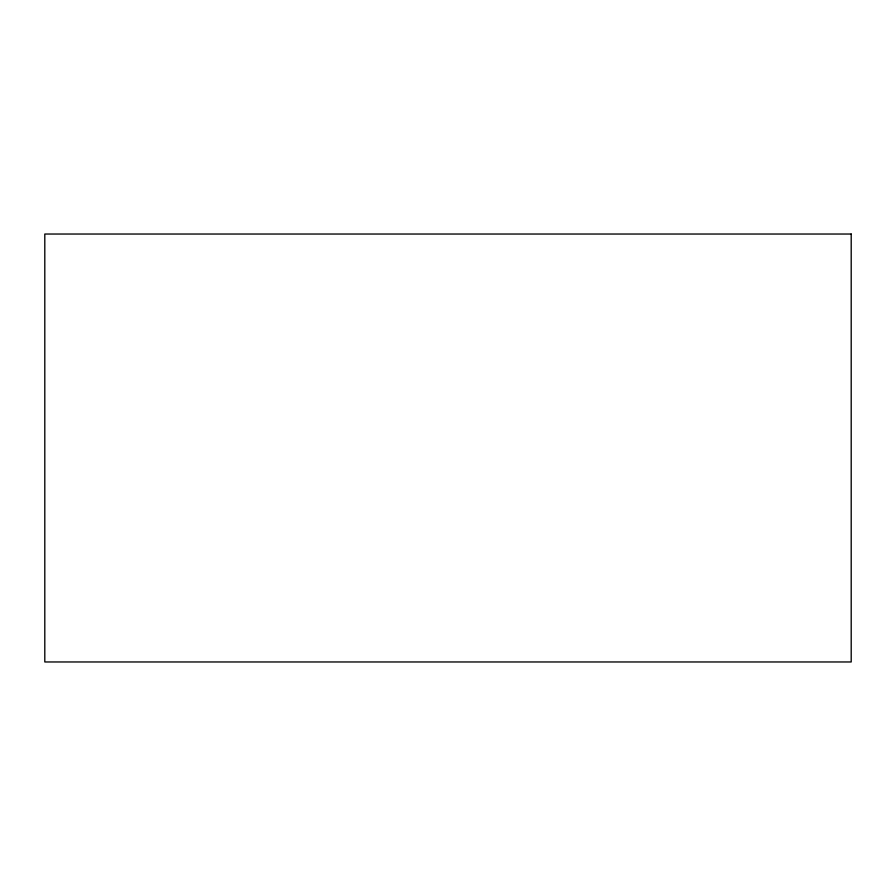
<?xml version="1.0" encoding="UTF-8"?>
<svg xmlns="http://www.w3.org/2000/svg" width="896" height="896" viewBox="0 0 896 896"><rect width="100%" height="100%" fill="white"/><g stroke="black" fill="none" stroke-linecap="round" stroke-linejoin="round"><path stroke-width="1.34" d="M851.2 234.035L44.8 234.035L44.8 661.965L851.2 661.965L851.2 234.035"/></g></svg>
